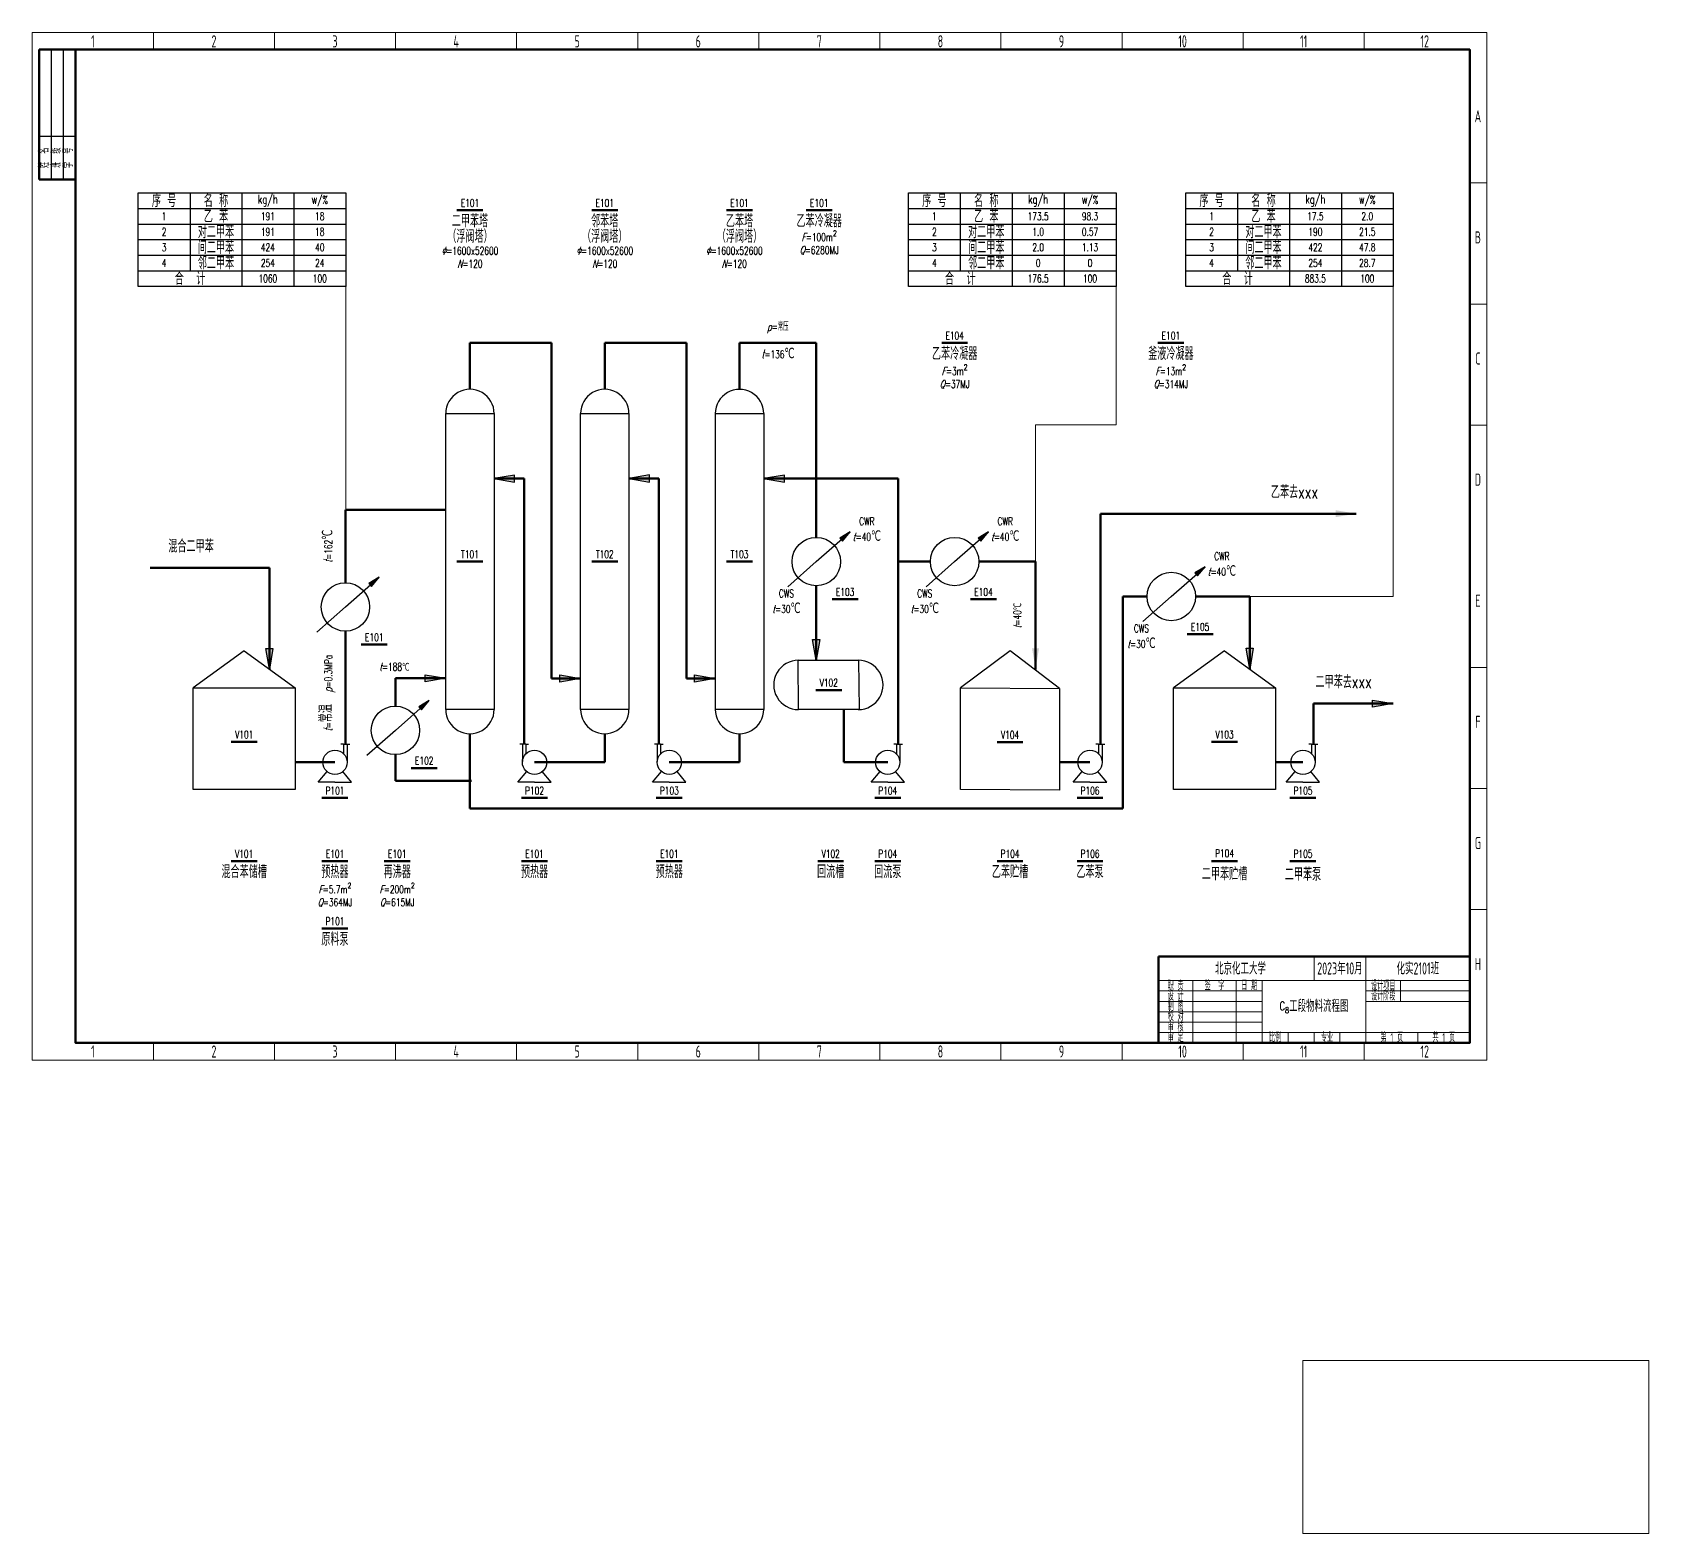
# Model space of a CAD drawing. Header units: millimetres. Extents: x 188 to 4449, y -134 to 1415.
# Drawn here: x 2659 to 3593, y -134 to 734 of the extents above; entities that cross this region are included whole.
import ezdxf

# ---------------------------------------------------------------- set-up
doc = ezdxf.new("R2010")
doc.units = ezdxf.units.MM
for name, color, linetype, lineweight in [('1-图框', 7, 'Continuous', 15), ('2-设备', 5, 'Continuous', 25), ('3-主物料线-粗实线', 3, 'Continuous', 60), ('4-位号线-粗实线', 7, 'Continuous', 60), ('5-文本', 7, 'Continuous', 15), ('细实线', 7, 'Continuous', 18)]:
    doc.layers.add(name, color=color, linetype=linetype, lineweight=lineweight)
doc.styles.add('国标汉字', font='gbenor.shx', dxfattribs={"width": 0.7, "height": 5, "bigfont": 'gbcbig.shx'})
doc.styles.add('腈打烯算3号字', font='romans.shx', dxfattribs={"width": 0.7, "height": 3, "bigfont": 'gbcbig.shx'})
doc.styles.add('腈打烯算5号字', font='romans.shx', dxfattribs={"width": 0.7, "height": 5, "bigfont": 'gbcbig.shx'})
doc.styles.add('腈打烯算7号字', font='romans.shx', dxfattribs={"width": 0.7, "height": 7, "bigfont": 'gbcbig.shx'})

msp = doc.modelspace()

# ---------------------------------------------------------------- hatches: boundary and pattern name
h = msp.add_hatch(color=7)
h.dxf.hatch_style = 1
h.paths.add_polyline_path([(2925.41, 476.07), (2937.4, 473.96), (2937.4, 478.02)])
h = msp.add_hatch(color=7)
h.dxf.hatch_style = 1
h.paths.add_polyline_path([(3003.43, 476.1), (3015.42, 473.98), (3015.42, 478.05)])
h = msp.add_hatch(color=7)
h.dxf.hatch_style = 1
h.paths.add_polyline_path([(3081.35, 476.07), (3093.34, 473.96), (3093.34, 478.02)])
h = msp.add_hatch(color=7)
h.dxf.hatch_style = 1
h.paths.add_polyline_path([(3131.3, 445.2), (3125.42, 441.61), (3126.94, 439.89)])
h = msp.add_hatch(color=7)
h.dxf.hatch_style = 1
h.paths.add_polyline_path([(3211.27, 445.2), (3205.4, 441.61), (3206.91, 439.89)])
h = msp.add_hatch(color=7)
h.dxf.hatch_style = 1
h.paths.add_polyline_path([(3336.53, 425.01), (3330.66, 421.42), (3332.18, 419.7)])
h = msp.add_hatch(color=7)
h.dxf.hatch_style = 1
h.paths.add_polyline_path([(2859.06, 418.98), (2853.18, 415.39), (2854.7, 413.67)])
h = msp.add_hatch(color=7)
h.dxf.hatch_style = 1
h.paths.add_polyline_path([(2797.58, 377.86), (2793.52, 377.86), (2795.64, 365.87)])
h = msp.add_hatch(color=7)
h.dxf.hatch_style = 1
h.paths.add_polyline_path([(3113.74, 382.95), (3109.68, 382.95), (3111.79, 370.96)])
h = msp.add_hatch(color=7)
h.dxf.hatch_style = 1
h.paths.add_polyline_path([(3364.32, 377.88), (3360.26, 377.88), (3362.37, 365.89)])
h = msp.add_hatch(color=7)
h.dxf.hatch_style = 1
h.paths.add_polyline_path([(2885.57, 362.59), (2885.57, 358.53), (2897.57, 360.65)])
h = msp.add_hatch(color=7)
h.dxf.hatch_style = 1
h.paths.add_polyline_path([(2963.49, 362.46), (2963.49, 358.39), (2975.49, 360.51)])
h = msp.add_hatch(color=7)
h.dxf.hatch_style = 1
h.paths.add_polyline_path([(3041.42, 362.46), (3041.42, 358.39), (3053.41, 360.51)])
h = msp.add_hatch(color=7)
h.dxf.hatch_style = 1
h.paths.add_polyline_path([(2887.96, 347.65), (2882.09, 344.06), (2883.61, 342.34)])
h = msp.add_hatch(color=7)
h.dxf.hatch_style = 1
h.paths.add_polyline_path([(3433.37, 347.97), (3433.37, 343.91), (3445.37, 346.02)])

# ---------------------------------------------------------------- linework, layer by layer
at = {"lineweight": 60}
for p, q in [((2683.54, 723.86), (2662.54, 723.86)), ((2662.54, 723.86), (2662.54, 648.86)), ((2662.54, 648.86), (2683.54, 648.86))]:
    msp.add_line(p, q, dxfattribs=at)
at = {"lineweight": -3}
for p, q in [((2669.54, 648.86), (2669.54, 723.86)), ((2676.54, 648.86), (2676.54, 723.86)), ((2662.54, 673.86), (2683.54, 673.86))]:
    msp.add_line(p, q, dxfattribs=at)
for p, q in [((2719.72, 641.07), (2839.72, 641.07)), ((2719.72, 587.07), (2719.72, 641.07)), ((2749.72, 641.07), (2749.72, 596.07)), ((2779.72, 641.07), (2779.72, 587.07)), ((2809.72, 641.07), (2809.72, 587.07)), ((2839.72, 641.07), (2839.72, 587.07)), ((3165.06, 641.07), (3285.06, 641.07)), ((3165.06, 587.07), (3165.06, 641.07)), ((3195.06, 641.07), (3195.06, 596.07)), ((3225.06, 641.07), (3225.06, 587.07)), ((3255.06, 641.07), (3255.06, 587.07)), ((3285.06, 641.07), (3285.06, 587.07)), ((3325.34, 641.07), (3445.34, 641.07)), ((3325.34, 587.07), (3325.34, 641.07)), ((3355.34, 641.07), (3355.34, 596.07)), ((3385.34, 641.07), (3385.34, 587.07)), ((3415.34, 641.07), (3415.34, 587.07)), ((3445.34, 641.07), (3445.34, 587.07)), ((2719.72, 632.07), (2839.72, 632.07)), ((3165.06, 632.07), (3285.06, 632.07)), ((3325.34, 632.07), (3445.34, 632.07)), ((2719.72, 623.07), (2839.72, 623.07)), ((3165.06, 623.07), (3285.06, 623.07)), ((3325.34, 623.07), (3445.34, 623.07)), ((2719.72, 614.07), (2839.72, 614.07)), ((3165.06, 614.07), (3285.06, 614.07)), ((3325.34, 614.07), (3445.34, 614.07)), ((2719.72, 605.07), (2839.72, 605.07)), ((3165.06, 605.07), (3285.06, 605.07)), ((3325.34, 605.07), (3445.34, 605.07)), ((2719.72, 596.07), (2839.72, 596.07)), ((3165.06, 596.07), (3285.06, 596.07)), ((3325.34, 596.07), (3445.34, 596.07)), ((2839.72, 587.07), (2719.72, 587.07)), ((3285.06, 587.07), (3165.06, 587.07)), ((3445.34, 587.07), (3325.34, 587.07)), ((2937.4, 478.02), (2925.41, 476.07)), ((2937.4, 473.96), (2937.4, 478.02)), ((3015.42, 478.05), (3003.43, 476.1)), ((3015.42, 473.98), (3015.42, 478.05)), ((3093.34, 478.02), (3081.35, 476.07)), ((3093.34, 473.96), (3093.34, 478.02)), ((2925.41, 476.07), (2937.4, 473.96)), ((3003.43, 476.1), (3015.42, 473.98)), ((3081.35, 476.07), (3093.34, 473.96)), ((3131.3, 445.2), (3125.42, 441.61)), ((3125.42, 441.61), (3126.94, 439.89)), ((3126.94, 439.89), (3131.3, 445.2)), ((3211.27, 445.2), (3205.4, 441.61)), ((3205.4, 441.61), (3206.91, 439.89)), ((3206.91, 439.89), (3211.27, 445.2)), ((3336.53, 425.01), (3330.66, 421.42)), ((3330.66, 421.42), (3332.18, 419.7)), ((3332.18, 419.7), (3336.53, 425.01)), ((2859.06, 418.98), (2853.18, 415.39)), ((2853.18, 415.39), (2854.7, 413.67)), ((2854.7, 413.67), (2859.06, 418.98)), ((2793.52, 377.86), (2797.58, 377.86)), ((2795.64, 365.87), (2793.52, 377.86)), ((2797.58, 377.86), (2795.64, 365.87)), ((3109.68, 382.95), (3113.74, 382.95)), ((3111.79, 370.96), (3109.68, 382.95)), ((3113.74, 382.95), (3111.79, 370.96)), ((3360.26, 377.88), (3364.32, 377.88)), ((3362.37, 365.89), (3360.26, 377.88)), ((3364.32, 377.88), (3362.37, 365.89)), ((2885.57, 358.53), (2885.57, 362.59)), ((2885.57, 362.59), (2897.57, 360.65)), ((2897.57, 360.65), (2885.57, 358.53)), ((2963.49, 358.39), (2963.49, 362.46)), ((2963.49, 362.46), (2975.49, 360.51)), ((2975.49, 360.51), (2963.49, 358.39)), ((3041.42, 358.39), (3041.42, 362.46)), ((3041.42, 362.46), (3053.41, 360.51)), ((3053.41, 360.51), (3041.42, 358.39)), ((2887.96, 347.65), (2882.09, 344.06)), ((2883.61, 342.34), (2887.96, 347.65)), ((3433.37, 343.91), (3433.37, 347.97)), ((3433.37, 347.97), (3445.37, 346.02)), ((3445.37, 346.02), (3433.37, 343.91)), ((2882.09, 344.06), (2883.61, 342.34))]:
    msp.add_line(p, q)
at = {"color": 7, "lineweight": 18}
msp.add_lwpolyline([(2658.54, 733.86), (3499.54, 733.86), (3499.54, 139.86), (2658.54, 139.86)], close=True, dxfattribs=at)
at = {"color": 7, "lineweight": 60}
msp.add_lwpolyline([(2683.54, 723.86), (3489.54, 723.86), (3489.54, 149.86), (2683.54, 149.86)], close=True, dxfattribs=at)
at = {"layer": '1-图框', "color": 7, "lineweight": 18}
for p, q in [((2658.54, 733.86), (3499.54, 733.86)), ((2658.54, 733.86), (2658.54, 139.86)), ((2728.54, 733.86), (2728.54, 723.86)), ((2798.54, 733.86), (2798.54, 723.86)), ((2868.54, 733.86), (2868.54, 723.86)), ((2938.54, 733.86), (2938.54, 723.86)), ((3008.54, 733.86), (3008.54, 723.86)), ((3078.54, 723.86), (3078.54, 733.86)), ((3148.54, 733.86), (3148.54, 723.86)), ((3218.54, 733.86), (3218.54, 723.86)), ((3288.54, 733.86), (3288.54, 723.86)), ((3358.54, 733.86), (3358.54, 723.86)), ((3428.54, 733.86), (3428.54, 723.86)), ((3499.54, 733.86), (3499.54, 139.86)), ((3489.53, 646.86), (3499.04, 646.86)), ((3489.53, 576.86), (3499.04, 576.86)), ((3489.53, 506.86), (3499.04, 506.86)), ((3489.53, 366.86), (3499.04, 366.86)), ((3489.53, 296.86), (3499.04, 296.86)), ((3489.53, 226.86), (3499.04, 226.86)), ((3399.54, 185.86), (3399.54, 199.86)), ((3429.54, 185.86), (3429.54, 199.86)), ((3429.54, 185.86), (3429.54, 199.86)), ((3309.54, 185.86), (3489.54, 185.86)), ((3309.54, 179.86), (3369.54, 179.86)), ((3329.54, 185.86), (3329.54, 149.86)), ((3354.54, 185.86), (3354.54, 149.86)), ((3369.54, 149.86), (3369.54, 185.86)), ((3369.54, 149.86), (3369.54, 185.86)), ((3429.54, 185.86), (3429.54, 149.86)), ((3429.54, 179.86), (3489.54, 179.86)), ((3449.54, 185.86), (3449.54, 173.86)), ((3449.54, 185.86), (3449.54, 173.86)), ((3309.54, 173.86), (3369.54, 173.86)), ((3429.54, 173.86), (3489.54, 173.86)), ((3309.54, 167.86), (3369.54, 167.86)), ((3309.54, 161.86), (3369.54, 161.86)), ((2728.54, 149.86), (2728.54, 139.86)), ((2798.54, 149.86), (2798.54, 139.86)), ((2868.54, 149.86), (2868.54, 139.86)), ((2938.54, 149.86), (2938.54, 139.86)), ((3008.54, 149.86), (3008.54, 139.86)), ((3078.54, 149.86), (3078.54, 139.86)), ((3078.54, 149.86), (3078.54, 139.86)), ((3148.54, 149.86), (3148.54, 139.86)), ((3218.54, 149.86), (3218.54, 139.86)), ((3288.54, 149.86), (3288.54, 139.86)), ((3309.54, 155.86), (3489.54, 155.86)), ((3358.54, 149.86), (3358.54, 139.86)), ((3384.54, 149.86), (3384.54, 155.86)), ((3384.54, 149.86), (3384.54, 155.86)), ((3399.54, 149.86), (3399.54, 155.86)), ((3399.54, 149.86), (3399.54, 155.86)), ((3414.54, 149.86), (3414.54, 155.86)), ((3414.54, 149.86), (3414.54, 155.86)), ((3428.54, 149.86), (3428.54, 139.86)), ((3459.54, 149.86), (3459.54, 155.86)), ((3459.54, 149.86), (3459.54, 155.86)), ((2728.54, 139.86), (2658.54, 139.86)), ((2798.54, 139.86), (2728.54, 139.86)), ((2868.54, 139.86), (2798.54, 139.86)), ((2938.54, 139.86), (2868.54, 139.86)), ((3008.54, 139.86), (2938.54, 139.86)), ((3078.54, 139.86), (3008.54, 139.86)), ((3148.54, 139.86), (3078.54, 139.86)), ((3499.54, 139.86), (3148.54, 139.86))]:
    msp.add_line(p, q, dxfattribs=at)
at = {"layer": '1-图框', "color": 7}
for p, q in [((2839.72, 587.07), (2839.72, 457.88)), ((3285.06, 587.07), (3285.06, 507.07)), ((3445.34, 407.81), (3445.34, 587.07)), ((3285.06, 507.07), (3238.58, 507.07)), ((3238.58, 507.07), (3238.58, 428)), ((3362.37, 407.81), (3445.34, 407.81))]:
    msp.add_line(p, q, dxfattribs=at)
at = {"layer": '1-图框', "color": 7, "lineweight": 70}
for p, q in [((3489.54, 199.86), (3309.54, 199.86)), ((3309.54, 199.86), (3309.54, 149.86)), ((3489.54, 199.86), (3489.54, 149.86)), ((3309.54, 149.86), (3489.54, 149.86))]:
    msp.add_line(p, q, dxfattribs=at)
at = {"layer": '2-设备', "color": 7, "lineweight": 25}
for p, q in [((3111.79, 428), (3131.3, 445.2)), ((3191.77, 428), (3211.27, 445.2)), ((3111.79, 428), (3095.32, 413.48)), ((3191.77, 428), (3175.29, 413.48)), ((3317.03, 407.81), (3336.53, 425.01)), ((2839.56, 401.78), (2859.06, 418.98)), ((3317.03, 407.81), (3300.56, 393.29)), ((2839.56, 401.78), (2823.08, 387.26)), ((2781.06, 376.41), (2751.62, 355.12)), ((2781.06, 376.41), (2810.51, 355.12)), ((3223.79, 376.41), (3195.25, 355.12)), ((3252.33, 354.75), (3223.79, 376.41)), ((3347.82, 376.41), (3318.38, 355.12)), ((3347.82, 376.41), (3377.26, 355.12)), ((2868.46, 330.45), (2887.96, 347.65)), ((2868.46, 330.45), (2851.99, 315.93)), ((2838.52, 322.4), (2836.96, 322.4)), ((2838.52, 322.4), (2838.5, 316.92)), ((2838.52, 322.4), (2840.52, 322.4)), ((2840.52, 322.4), (2840.5, 312.4)), ((2840.52, 322.4), (2842.08, 322.4)), ((2941.87, 322.4), (2940.31, 322.4)), ((2943.87, 322.4), (2941.87, 322.4)), ((2941.87, 322.4), (2941.89, 312.4)), ((2943.87, 322.4), (2943.88, 316.92)), ((2943.87, 322.4), (2945.42, 322.4)), ((3019.79, 322.43), (3018.23, 322.43)), ((3021.79, 322.43), (3019.79, 322.43)), ((3019.79, 322.43), (3019.81, 312.42)), ((3021.79, 322.43), (3021.8, 316.95)), ((3021.79, 322.43), (3023.34, 322.43)), ((3158.12, 322.4), (3156.57, 322.4)), ((3158.12, 322.4), (3158.1, 316.92)), ((3158.12, 322.4), (3160.12, 322.4)), ((3160.12, 322.4), (3160.1, 312.4)), ((3160.12, 322.4), (3161.68, 322.4)), ((3275.03, 322.4), (3273.48, 322.4)), ((3275.03, 322.4), (3275.02, 316.92)), ((3275.03, 322.4), (3277.03, 322.4)), ((3277.03, 322.4), (3277.01, 312.4)), ((3277.03, 322.4), (3278.59, 322.4)), ((3398.16, 322.4), (3396.6, 322.4)), ((3398.16, 322.4), (3398.14, 316.92)), ((3398.16, 322.4), (3400.16, 322.4)), ((3400.16, 322.4), (3400.14, 312.4)), ((3400.16, 322.4), (3401.71, 322.4)), ((2823.87, 300.45), (2829.03, 306.64)), ((2833.51, 300.45), (2823.87, 300.45)), ((2833.51, 300.45), (2843.15, 300.45)), ((2843.15, 300.45), (2837.99, 306.64)), ((2939.23, 300.45), (2944.39, 306.64)), ((2948.88, 300.45), (2939.23, 300.45)), ((2948.88, 300.45), (2958.52, 300.45)), ((2958.52, 300.45), (2953.36, 306.64)), ((3017.15, 300.47), (3022.31, 306.66)), ((3026.8, 300.47), (3017.15, 300.47)), ((3026.8, 300.47), (3036.44, 300.47)), ((3036.44, 300.47), (3031.28, 306.66)), ((3143.47, 300.45), (3148.63, 306.64)), ((3153.11, 300.45), (3143.47, 300.45)), ((3153.11, 300.45), (3162.75, 300.45)), ((3162.75, 300.45), (3157.59, 306.64)), ((3260.38, 300.45), (3265.54, 306.64)), ((3270.02, 300.45), (3260.38, 300.45)), ((3270.02, 300.45), (3279.67, 300.45)), ((3279.67, 300.45), (3274.51, 306.64)), ((3383.51, 300.45), (3388.67, 306.64)), ((3393.15, 300.45), (3383.51, 300.45)), ((3393.15, 300.45), (3402.79, 300.45)), ((3402.79, 300.45), (3397.63, 306.64))]:
    msp.add_line(p, q, dxfattribs=at)
for points in [[(2897.57, 513.58), (2925.55, 513.53), (2925.55, 342.52), (2897.57, 342.57)], [(2975.49, 513.58), (3003.47, 513.53), (3003.47, 342.52), (2975.49, 342.57)], [(3053.42, 513.56), (3081.39, 513.51), (3081.39, 342.49), (3053.42, 342.54)], [(3101.31, 370.96), (3136.27, 370.96), (3136.5, 342.49), (3101.54, 342.49)], [(2751.62, 355.12), (2810.51, 355.12), (2810.51, 296.24), (2751.62, 296.24)], [(3195.25, 355.12), (3252.33, 354.75), (3252.33, 295.87), (3195.25, 296.24)], [(3318.38, 355.12), (3377.26, 355.12), (3377.26, 296.24), (3318.38, 296.24)]]:
    msp.add_lwpolyline(points, close=True, dxfattribs=at)
for centre, radius in [((3111.79, 428), 14), ((3191.77, 428), 14), ((3317.03, 407.81), 14), ((2839.56, 401.78), 14), ((2868.46, 330.45), 14), ((2833.51, 312.01), 7), ((2948.88, 312.01), 7), ((3026.8, 312.04), 7), ((3153.11, 312.01), 7), ((3270.02, 312.01), 7), ((3393.15, 312.01), 7)]:
    msp.add_circle(centre, radius, dxfattribs=at)
for centre, radius, start, end in [((2911.56, 513.56), 13.99, 359.89759, 180.10241), ((2989.48, 513.56), 13.99, 359.89759, 180.10241), ((3067.4, 513.53), 13.99, 359.89759, 180.10241), ((3101.42, 356.73), 14.24, 89.53171, 270.46829), ((3136.15, 356.73), 14.24, 269.53171, 90.46829), ((2911.56, 342.54), 13.99, 179.89759, 0.10241), ((2989.48, 342.54), 13.99, 179.89759, 0.10241), ((3067.4, 342.52), 13.99, 179.89759, 0.10241)]:
    msp.add_arc(centre, radius, start, end, dxfattribs=at)
for points in [[(3125.47, 441.56), (3131.3, 445.2), (3126.96, 439.87)], [(3205.44, 441.56), (3211.27, 445.2), (3206.93, 439.87)], [(3330.7, 421.37), (3336.53, 425.01), (3332.2, 419.68)], [(2853.23, 415.34), (2859.06, 418.98), (2854.72, 413.65)]]:
    msp.add_solid(points, dxfattribs=at)
at = {"layer": '3-主物料线-粗实线', "color": 7, "lineweight": 70}
for p, q in [((2911.56, 527.55), (2911.56, 554.37)), ((2911.56, 554.37), (2958.78, 554.37)), ((2958.78, 554.37), (2958.78, 360.46)), ((2989.48, 527.55), (2989.48, 554.37)), ((2989.48, 554.37), (3036.71, 554.37)), ((3036.71, 554.37), (3036.71, 360.46)), ((3067.4, 527.52), (3067.4, 554.37)), ((3067.4, 554.37), (3111.79, 554.37)), ((3111.79, 554.37), (3111.79, 442)), ((2925.55, 476.05), (2942.87, 476.05)), ((2942.87, 476.05), (2942.87, 322.4)), ((3003.47, 476.05), (3020.79, 476.05)), ((3020.79, 476.05), (3020.79, 322.4)), ((3159.12, 476.05), (3081.39, 476.05)), ((3159.12, 322.4), (3159.12, 476.05)), ((2839.56, 415.78), (2839.56, 457.88)), ((2839.56, 457.88), (2897.57, 457.88)), ((3276.03, 322.4), (3276.03, 455.69)), ((3276.03, 455.69), (3424, 455.69)), ((2726.64, 424.42), (2795.64, 424.42)), ((2795.64, 424.42), (2795.64, 365.87)), ((3177.77, 428), (3159.12, 428)), ((3205.77, 428), (3238.58, 428)), ((3238.58, 428), (3238.58, 365.58)), ((3111.79, 414), (3111.79, 370.96)), ((3288.97, 285.29), (3288.97, 407.81)), ((3288.97, 407.81), (3303.03, 407.81)), ((3331.03, 407.81), (3362.37, 407.81)), ((3362.37, 407.81), (3362.37, 365.89)), ((2839.52, 322.4), (2839.52, 387.78)), ((2897.57, 360.59), (2868.46, 360.59)), ((2868.46, 360.59), (2868.46, 344.45)), ((2958.78, 360.46), (2975.49, 360.46)), ((3036.71, 360.46), (3053.42, 360.46)), ((3399.16, 322.4), (3399.16, 345.97)), ((3399.16, 345.97), (3445.37, 345.97)), ((3127.8, 342.49), (3127.8, 312.01)), ((2911.56, 328.56), (2911.56, 285.29)), ((2989.48, 328.56), (2989.48, 312.01)), ((3067.4, 328.56), (3067.4, 312.01)), ((2833.51, 312.01), (2810.51, 312.01)), ((2868.46, 316.45), (2868.46, 301.28)), ((2989.48, 312.01), (2948.88, 312.01)), ((3067.4, 312.01), (3026.8, 312.01)), ((3127.8, 312.01), (3153.11, 312.01)), ((3270.02, 312.01), (3252.33, 312.01)), ((3393.15, 312.01), (3377.26, 312.01)), ((2868.46, 301.28), (2912.37, 301.28)), ((2911.56, 285.29), (3288.97, 285.29))]:
    msp.add_line(p, q, dxfattribs=at)
for points in [[(2937.55, 478.05), (2925.55, 476.05), (2937.55, 474.05)], [(3015.42, 478.05), (3003.42, 476.05), (3015.42, 474.05)], [(3093.34, 478.02), (3081.34, 476.02), (3093.34, 474.02)], [(3412, 457.69), (3424, 455.69), (3412, 453.69)], [(2793.59, 377.86), (2795.64, 365.87), (2797.59, 377.88)], [(3109.74, 382.95), (3111.79, 370.96), (3113.74, 382.97)], [(3236.53, 377.86), (3238.58, 365.87), (3240.53, 377.88)], [(2885.57, 362.59), (2897.57, 360.59), (2885.57, 358.59)], [(2963.49, 362.46), (2975.49, 360.46), (2963.49, 358.46)], [(3041.42, 362.46), (3053.42, 360.46), (3041.42, 358.46)], [(3433.37, 347.97), (3445.37, 345.97), (3433.37, 343.97)]]:
    msp.add_solid(points, dxfattribs=at)
at = {"layer": '4-位号线-粗实线', "color": 7}
for p, q in [((2904.06, 631.06), (2919.06, 631.06)), ((2981.98, 631.06), (2996.98, 631.06)), ((3059.9, 631.06), (3074.9, 631.06)), ((3105.98, 631.06), (3120.98, 631.06)), ((3184.29, 554.37), (3199.29, 554.37)), ((3309.29, 554.37), (3324.29, 554.37)), ((2904.06, 428.05), (2919.06, 428.05)), ((2981.98, 428.05), (2996.98, 428.05)), ((3059.9, 428.05), (3074.9, 428.05)), ((3120.96, 406.24), (3135.96, 406.24)), ((3200.93, 406.24), (3215.93, 406.24)), ((3326.19, 386.05), (3341.19, 386.05)), ((2848.72, 380.02), (2863.72, 380.02)), ((3111.52, 353.78), (3126.52, 353.78)), ((2773.56, 323.83), (2788.56, 323.83)), ((3216.29, 323.65), (3231.29, 323.65)), ((3340.32, 323.83), (3355.32, 323.83)), ((2877.62, 308.69), (2892.62, 308.69)), ((2826.01, 291.44), (2841.01, 291.44)), ((2941.38, 291.44), (2956.38, 291.44)), ((3019.3, 291.47), (3034.3, 291.47)), ((3145.61, 291.44), (3160.61, 291.44)), ((3262.52, 291.44), (3277.52, 291.44)), ((3385.65, 291.44), (3400.65, 291.44)), ((2773.51, 254.92), (2788.51, 254.92)), ((2826.01, 254.92), (2841.01, 254.92)), ((2862.01, 254.92), (2877.01, 254.92)), ((2941.38, 254.92), (2956.38, 254.92)), ((3019.3, 254.95), (3034.3, 254.95)), ((3112.61, 254.92), (3127.61, 254.92)), ((3145.61, 254.92), (3160.61, 254.92)), ((3216.29, 254.92), (3231.29, 254.92)), ((3262.52, 254.92), (3277.52, 254.92)), ((3340.32, 254.92), (3355.32, 254.92)), ((3385.65, 254.92), (3400.65, 254.92)), ((2826.01, 215.96), (2841.01, 215.96))]:
    msp.add_line(p, q, dxfattribs=at)
at = {"layer": '细实线'}
msp.add_line((3393.02, -133.78), (3593.02, -133.78), dxfattribs=at)
msp.add_lwpolyline([(2658.54, 733.86), (3499.54, 733.86), (3499.54, 139.86), (2658.54, 139.86)], close=True, dxfattribs=at)
msp.add_lwpolyline([(3393.02, -133.78), (3393.02, -33.78), (3593.02, -33.78), (3593.02, -133.78)], dxfattribs=at)

# ---------------------------------------------------------------- texts
at = {"attachment_point": 5}
for s, insert, char_height, width, style in [('序 号', (2734.72, 636.57), 7.5, 30, '腈打烯算5号字'), ('名 称', (2764.72, 636.57), 7.5, 30, '腈打烯算5号字'), ('kg/h', (2794.72, 636.57), 5, 30, '腈打烯算3号字'), ('{\\H1.11111x;w}/%', (2824.72, 636.57), 4.5, 30, '腈打烯算3号字'), ('序 号', (3180.06, 636.57), 7.5, 30, '腈打烯算5号字'), ('名 称', (3210.06, 636.57), 7.5, 30, '腈打烯算5号字'), ('kg/h', (3240.06, 636.57), 5, 30, '腈打烯算3号字'), ('{\\H1.11111x;w}/%', (3270.06, 636.57), 4.5, 30, '腈打烯算3号字'), ('序 号', (3340.34, 636.57), 7.5, 30, '腈打烯算5号字'), ('名 称', (3370.34, 636.57), 7.5, 30, '腈打烯算5号字'), ('kg/h', (3400.34, 636.57), 5, 30, '腈打烯算3号字'), ('{\\H1.11111x;w}/%', (3430.34, 636.57), 4.5, 30, '腈打烯算3号字'), ('1', (2734.72, 627.57), 4.5, 30, '腈打烯算3号字'), ('乙 苯', (2764.72, 627.57), 7.5, 30, '腈打烯算5号字'), ('191', (2794.72, 627.57), 4.5, 30, '腈打烯算3号字'), ('18', (2824.72, 627.57), 4.5, 30, '腈打烯算3号字'), ('1', (3180.06, 627.57), 4.5, 30, '腈打烯算3号字'), ('乙 苯', (3210.06, 627.57), 7.5, 30, '腈打烯算5号字'), ('173.5', (3240.06, 627.57), 4.5, 30, '腈打烯算3号字'), ('98.3', (3270.06, 627.57), 4.5, 30, '腈打烯算3号字'), ('1', (3340.34, 627.57), 4.5, 30, '腈打烯算3号字'), ('乙 苯', (3370.34, 627.57), 7.5, 30, '腈打烯算5号字'), ('17.5', (3400.34, 627.57), 4.5, 30, '腈打烯算3号字'), ('2.0', (3430.34, 627.57), 4.5, 30, '腈打烯算3号字'), ('2', (2734.72, 618.57), 4.5, 30, '腈打烯算3号字'), ('对二甲苯', (2764.72, 618.57), 7.5, 30, '腈打烯算5号字'), ('191', (2794.72, 618.57), 4.5, 30, '腈打烯算3号字'), ('18', (2824.72, 618.57), 4.5, 30, '腈打烯算3号字'), ('2', (3180.06, 618.57), 4.5, 30, '腈打烯算3号字'), ('对二甲苯', (3210.06, 618.57), 7.5, 30, '腈打烯算5号字'), ('1.0', (3240.06, 618.57), 4.5, 30, '腈打烯算3号字'), ('0.57', (3270.06, 618.57), 4.5, 30, '腈打烯算3号字'), ('2', (3340.34, 618.57), 4.5, 30, '腈打烯算3号字'), ('对二甲苯', (3370.34, 618.57), 7.5, 30, '腈打烯算5号字'), ('190', (3400.34, 618.57), 4.5, 30, '腈打烯算3号字'), ('21.5', (3430.34, 618.57), 4.5, 30, '腈打烯算3号字'), ('3', (2734.72, 609.57), 4.5, 30, '腈打烯算3号字'), ('间二甲苯', (2764.72, 609.57), 7.5, 30, '腈打烯算5号字'), ('424', (2794.72, 609.57), 4.5, 30, '腈打烯算3号字'), ('40', (2824.72, 609.57), 4.5, 30, '腈打烯算3号字'), ('3', (3180.06, 609.57), 4.5, 30, '腈打烯算3号字'), ('间二甲苯', (3210.06, 609.57), 7.5, 30, '腈打烯算5号字'), ('2.0', (3240.06, 609.57), 4.5, 30, '腈打烯算3号字'), ('1.13', (3270.06, 609.57), 4.5, 30, '腈打烯算3号字'), ('3', (3340.34, 609.57), 4.5, 30, '腈打烯算3号字'), ('间二甲苯', (3370.34, 609.57), 7.5, 30, '腈打烯算5号字'), ('422', (3400.34, 609.57), 4.5, 30, '腈打烯算3号字'), ('47.8', (3430.34, 609.57), 4.5, 30, '腈打烯算3号字'), ('4', (2734.72, 600.57), 4.5, 30, '腈打烯算3号字'), ('邻二甲苯', (2764.72, 600.57), 7.5, 30, '腈打烯算5号字'), ('254', (2794.72, 600.57), 4.5, 30, '腈打烯算3号字'), ('24', (2824.72, 600.57), 4.5, 30, '腈打烯算3号字'), ('4', (3180.06, 600.57), 4.5, 30, '腈打烯算3号字'), ('邻二甲苯', (3210.06, 600.57), 7.5, 30, '腈打烯算5号字'), ('0', (3240.06, 600.57), 4.5, 30, '腈打烯算3号字'), ('0', (3270.06, 600.57), 4.5, 30, '腈打烯算3号字'), ('4', (3340.34, 600.57), 4.5, 30, '腈打烯算3号字'), ('邻二甲苯', (3370.34, 600.57), 7.5, 30, '腈打烯算5号字'), ('254', (3400.34, 600.57), 4.5, 30, '腈打烯算3号字'), ('28.7', (3430.34, 600.57), 4.5, 30, '腈打烯算3号字'), ('合  计', (2749.72, 591.57), 7.5, 60, '腈打烯算5号字'), ('1060', (2794.72, 591.57), 4.5, 30, '腈打烯算3号字'), ('100', (2824.72, 591.57), 4.5, 30, '腈打烯算3号字'), ('合  计', (3195.06, 591.57), 7.5, 60, '腈打烯算5号字'), ('176.5', (3240.06, 591.57), 4.5, 30, '腈打烯算3号字'), ('100', (3270.06, 591.57), 4.5, 30, '腈打烯算3号字'), ('合  计', (3355.34, 591.57), 7.5, 60, '腈打烯算5号字'), ('883.5', (3400.34, 591.57), 4.5, 30, '腈打烯算3号字'), ('100', (3430.34, 591.57), 4.5, 30, '腈打烯算3号字')]:
    msp.add_mtext(s, dxfattribs=dict(at, insert=insert, char_height=char_height, width=width, style=style))
at = {"color": 7, "char_height": 4.5, "attachment_point": 5, "style": '腈打烯算7号字'}
for s, insert in [('\\pxqc;{\\Q15;p}=常压', (3089.6, 562.92)), ('\\pxqc;{\\H1.11111x;\\Q15;t}=136{\\H1.33333x;℃}', (3089.6, 548.5))]:
    msp.add_mtext_dynamic_manual_height_columns(s, width=66.5872, gutter_width=37.5, heights=[0], dxfattribs=dict(at, insert=insert))
at = {"color": 7, "insert": (2829.01, 436.83), "char_height": 4.5, "width": 66.6468, "attachment_point": 5, "rotation": 90, "style": '腈打烯算3号字'}
msp.add_mtext('\\pxqc;{\\H1.11111x;\\Q15;t}=162{\\H1.33333x;℃}', dxfattribs=at)
at = {"color": 7, "char_height": 4.5, "style": '腈打烯算3号字'}
for s, insert, width, attachment_point in [('E103', (3128.46, 408.19), 23.2021, 8), ('E104', (3208.43, 408.19), 23.2021, 8), ('E105', (3333.69, 388), 23.2021, 8), ('E101', (2856.22, 381.97), 23.2021, 8), ('\\pxqc;{\\Q15;t}=188℃', (2867.87, 367.15), 66.5872, 5), ('E102', (2885.12, 310.64), 23.2021, 8)]:
    msp.add_mtext(s, dxfattribs=dict(at, insert=insert, width=width, attachment_point=attachment_point))
at = {"color": 7, "lineweight": 15, "insert": (3399.54, 170.86), "char_height": 7, "attachment_point": 5, "style": '腈打烯算7号字'}
msp.add_mtext_dynamic_manual_height_columns('\\A1;{\\H0.71429x;C\\H0.7x;\\S^ 8;}工段物料流程图', width=60, gutter_width=25, heights=[0], dxfattribs=at)
at = {"layer": '1-图框', "color": 7, "lineweight": 18, "attachment_point": 5, "style": '国标汉字'}
for s, width, heights, insert, char_height in [('1', 70, [0], (2693.54, 728.67), 7), ('2', 70, [0], (2763.54, 728.67), 7), ('3', 70, [0], (2833.54, 728.67), 7), ('4', 70, [0], (2903.54, 728.67), 7), ('5', 70, [0], (2973.54, 728.67), 7), ('6', 70, [0], (3043.54, 728.67), 7), ('7', 70, [0], (3113.54, 728.67), 7), ('8', 70, [0], (3183.54, 728.67), 7), ('9', 70, [0], (3253.54, 728.67), 7), ('10', 70, [0], (3323.54, 728.67), 7), ('11', 70, [0], (3393.54, 728.67), 7), ('12', 70, [0], (3463.54, 728.67), 7), ('A', 25, [3.5], (3494.28, 685.36), 7), ('B', 25, [3.5], (3494.28, 615.36), 7), ('C', 25, [3.5], (3494.28, 545.36), 7), ('D', 25, [3.5], (3494.28, 475.37), 7), ('E', 25, [3.5], (3494.28, 405.36), 7), ('F', 25, [3.5], (3494.28, 335.36), 7), ('G', 25, [3.5], (3494.28, 265.36), 7), ('H', 25, [3.5], (3494.28, 195.36), 7), ('职 责', 20, [0], (3319.54, 182.86), 5), ('设 计', 20, [0], (3319.54, 176.86), 5), ('设计项目', 20, [0], (3439.54, 182.86), 5), ('设计阶段', 20, [0], (3439.54, 176.86), 5), ('制 图', 20, [0], (3319.54, 170.86), 5), ('校 对', 20, [0], (3319.54, 164.86), 5), ('审 核', 20, [0], (3319.54, 158.86), 5), ('审 定', 20, [0], (3319.54, 152.86), 5), ('比例', 15, [0], (3377.04, 152.86), 5), ('专业', 15, [0], (3407.04, 152.86), 5), ('1', 70, [0], (2693.54, 144.86), 7), ('2', 70, [0], (2763.54, 144.86), 7), ('3', 70, [0], (2833.54, 144.86), 7), ('4', 70, [0], (2903.54, 144.86), 7), ('5', 70, [0], (2973.54, 144.86), 7), ('6', 70, [0], (3043.54, 144.86), 7), ('7', 70, [0], (3113.54, 144.86), 7), ('8', 70, [0], (3183.54, 144.86), 7), ('9', 70, [0], (3253.54, 144.86), 7), ('10', 70, [0], (3323.54, 144.86), 7), ('11', 70, [0], (3393.54, 144.86), 7), ('12', 70, [0], (3463.54, 144.86), 7)]:
    msp.add_mtext_dynamic_manual_height_columns(s, width=width, gutter_width=12.5, heights=heights, dxfattribs=dict(at, insert=insert, char_height=char_height))
at = {"layer": '1-图框', "color": 7, "lineweight": 18, "char_height": 5, "attachment_point": 5, "rotation": 90, "style": '腈打烯算3号字'}
for s, insert in [('\\pxqc,t3;姓  名', (2665.54, 661.36)), ('\\pxqc,t3;班  级', (2672.54, 661.36)), ('\\pxqc,t3;学  号', (2679.54, 661.36))]:
    msp.add_mtext_dynamic_manual_height_columns(s, width=25, gutter_width=12.5, heights=[0], dxfattribs=dict(at, insert=insert))
at = {"layer": '1-图框', "color": 7, "lineweight": 15, "attachment_point": 5, "style": '国标汉字'}
for s, width, insert, char_height in [('北京化工大学', 95, (3357.04, 192.86), 7), ('2023年10月', 29.7676, (3414.54, 192.86), 7), ('化实2101班', 60, (3459.54, 192.86), 7), ('职 责', 20, (3319.54, 182.86), 5), ('设 计', 20, (3319.54, 176.86), 5), ('签  字', 25, (3342.04, 182.86), 5), ('日 期', 15, (3362.04, 182.86), 5), ('日 期', 15, (3362.04, 182.86), 5), ('设计项目', 20, (3439.54, 182.86), 5), ('设计阶段', 20, (3439.54, 176.86), 5), ('制 图', 20, (3319.54, 170.86), 5), ('校 对', 20, (3319.54, 164.86), 5), ('审 核', 20, (3319.54, 158.86), 5), ('审 定', 20, (3319.54, 152.86), 5), ('比例', 15, (3377.04, 152.86), 5), ('专业', 15, (3407.04, 152.86), 5), ('第 1 页', 30, (3444.54, 152.86), 5), ('共 1 页', 30, (3474.54, 152.86), 5)]:
    msp.add_mtext_dynamic_manual_height_columns(s, width=width, gutter_width=12.5, heights=[0], dxfattribs=dict(at, insert=insert, char_height=char_height))
at = {"layer": '5-文本', "color": 7}
for s, insert, char_height, width, attachment_point, style in [('E101', (2911.56, 633.01), 4.5, 21, 8, '腈打烯算3号字'), ('E101', (2989.48, 633.01), 4.5, 21, 8, '腈打烯算3号字'), ('E101', (3067.4, 633.01), 4.5, 21, 8, '腈打烯算3号字'), ('E101', (3113.48, 633.01), 4.5, 21, 8, '腈打烯算3号字'), ('二甲苯塔', (2911.56, 624.92), 7.5, 48, 5, '腈打烯算5号字'), ('邻苯塔', (2989.48, 624.92), 7.5, 48, 5, '腈打烯算5号字'), ('乙苯塔', (3067.4, 624.92), 7.5, 48, 5, '腈打烯算5号字'), ('乙苯冷凝器', (3113.48, 624.92), 7.5, 48, 5, '腈打烯算5号字'), ('（浮阀塔）', (2911.56, 615.92), 7.5, 48, 5, '腈打烯算5号字'), ('（浮阀塔）', (2989.48, 615.92), 7.5, 48, 5, '腈打烯算5号字'), ('（浮阀塔）', (3067.4, 615.92), 7.5, 48, 5, '腈打烯算5号字'), ('\\A1;\\pxqc;{\\Q15;F}=100m{\\H0.7x;\\S2^ ;}\\P{\\Q15;Q}=6280MJ', (3089.48, 619.28), 4.5, 48, 1, '腈打烯算3号字'), ('\\A1;\\pxqc;{\\Q15;Φ}=1600x52600\\P{\\Q15;N}=120', (2911.56, 603.86), 4.5, 69.8234, 5, '腈打烯算3号字'), ('\\A1;\\pxqc;{\\Q15;Φ}=1600x52600\\P{\\Q15;N}=120', (2989.48, 603.86), 4.5, 69.8234, 5, '腈打烯算3号字'), ('\\A1;\\pxqc;{\\Q15;Φ}=1600x52600\\P{\\Q15;N}=120', (3064.39, 603.86), 4.5, 69.8234, 5, '腈打烯算3号字'), ('E104', (3191.79, 556.32), 4.5, 21, 8, '腈打烯算3号字'), ('E101', (3316.79, 556.32), 4.5, 21, 8, '腈打烯算3号字'), ('乙苯冷凝器', (3191.79, 548.23), 7.5, 48, 5, '腈打烯算5号字'), ('釜液冷凝器', (3316.79, 548.23), 7.5, 48, 5, '腈打烯算5号字'), ('\\A1;\\pxqc;{\\Q15;F}=3m{\\H0.7x;\\S2^ ;}\\P{\\Q15;Q}=37MJ', (3167.79, 541.84), 4.5, 48, 1, '腈打烯算3号字'), ('\\A1;\\pxqc;{\\Q15;F}=13m{\\H0.7x;\\S2^ ;}\\P{\\Q15;Q}=314MJ', (3292.79, 541.84), 4.5, 48, 1, '腈打烯算3号字'), ('\\pxqc;CWR{\\Q15;\\Pt}=40{\\H1.33333x;℃}', (3141.05, 446.75), 4.5, 66.5872, 5, '腈打烯算3号字'), ('\\pxqc;CWR{\\Q15;\\Pt}=40{\\H1.33333x;℃}', (3221.02, 446.75), 4.5, 66.5872, 5, '腈打烯算3号字'), ('T101', (2911.56, 430), 4.5, 21, 8, '腈打烯算3号字'), ('T102', (2989.48, 430), 4.5, 21, 8, '腈打烯算3号字'), ('T103', (3067.4, 430), 4.5, 21, 8, '腈打烯算3号字'), ('\\pxqc;CWR{\\Q15;\\Pt}=40{\\H1.33333x;℃}', (3346.28, 426.56), 4.5, 66.5872, 5, '腈打烯算3号字'), ('\\pxqc;CWS{\\Q15;\\Pt}=30{\\H1.33333x;℃}', (3094.52, 404.99), 4.5, 66.5872, 5, '腈打烯算3号字'), ('\\pxqc;CWS{\\Q15;\\Pt}=30{\\H1.33333x;℃}', (3174.5, 404.99), 4.5, 66.5872, 5, '腈打烯算3号字'), ('\\pxqc;CWS{\\Q15;\\Pt}=30{\\H1.33333x;℃}', (3299.76, 384.8), 4.5, 66.5872, 5, '腈打烯算3号字'), ('V102', (3119.02, 355.73), 4.5, 21, 8, '腈打烯算3号字'), ('V101', (2781.06, 325.78), 4.5, 21, 8, '腈打烯算3号字'), ('V104', (3223.79, 325.6), 4.5, 21, 8, '腈打烯算3号字'), ('V103', (3347.82, 325.78), 4.5, 21, 8, '腈打烯算3号字'), ('P101', (2833.51, 293.39), 4.5, 21, 8, '腈打烯算3号字'), ('P102', (2948.88, 293.39), 4.5, 21, 8, '腈打烯算3号字'), ('P103', (3026.8, 293.42), 4.5, 21, 8, '腈打烯算3号字'), ('P104', (3153.11, 293.39), 4.5, 21, 8, '腈打烯算3号字'), ('P106', (3270.02, 293.39), 4.5, 21, 8, '腈打烯算3号字'), ('P105', (3393.15, 293.39), 4.5, 21, 8, '腈打烯算3号字'), ('混合苯储槽', (2781.01, 248.78), 7.5, 48, 5, '腈打烯算5号字'), ('V101', (2781.01, 256.87), 4.5, 21, 8, '腈打烯算3号字'), ('预热器', (2833.51, 248.78), 7.5, 48, 5, '腈打烯算5号字'), ('E101', (2833.51, 256.87), 4.5, 21, 8, '腈打烯算3号字'), ('再沸器', (2869.51, 248.78), 7.5, 48, 5, '腈打烯算5号字'), ('E101', (2869.51, 256.87), 4.5, 21, 8, '腈打烯算3号字'), ('预热器', (2948.88, 248.78), 7.5, 48, 5, '腈打烯算5号字'), ('E101', (2948.88, 256.87), 4.5, 21, 8, '腈打烯算3号字'), ('预热器', (3026.8, 248.8), 7.5, 48, 5, '腈打烯算5号字'), ('E101', (3026.8, 256.89), 4.5, 21, 8, '腈打烯算3号字'), ('回流槽', (3120.11, 248.78), 7.5, 48, 5, '腈打烯算5号字'), ('V102', (3120.11, 256.87), 4.5, 21, 8, '腈打烯算3号字'), ('回流泵', (3153.11, 248.78), 7.5, 48, 5, '腈打烯算5号字'), ('P104', (3153.11, 256.87), 4.5, 21, 8, '腈打烯算3号字'), ('乙苯贮槽', (3223.79, 248.78), 7.5, 48, 5, '腈打烯算5号字'), ('P104', (3223.79, 256.87), 4.5, 21, 8, '腈打烯算3号字'), ('乙苯泵', (3270.02, 248.78), 7.5, 48, 5, '腈打烯算5号字'), ('P106', (3270.02, 256.87), 4.5, 21, 8, '腈打烯算3号字'), ('P104', (3347.82, 257.15), 4.5, 21, 8, '腈打烯算3号字'), ('P105', (3393.15, 256.87), 4.5, 21, 8, '腈打烯算3号字'), ('二甲苯贮槽', (3347.82, 247.56), 7.5, 48, 5, '腈打烯算5号字'), ('二甲苯泵', (3393.15, 247.28), 7.5, 48, 5, '腈打烯算5号字'), ('\\A1;\\pxqc;{\\Q15;F}=5.7m{\\H0.7x;\\S2^ ;}\\P{\\Q15;Q}=364MJ', (2809.51, 242.39), 4.5, 48, 1, '腈打烯算3号字'), ('\\A1;\\pxqc;{\\Q15;F}=200m{\\H0.7x;\\S2^ ;}\\P{\\Q15;Q}=615MJ', (2845.51, 242.39), 4.5, 48, 1, '腈打烯算3号字'), ('P101', (2833.51, 217.91), 4.5, 21, 8, '腈打烯算3号字'), ('原料泵', (2833.51, 209.82), 7.5, 48, 5, '腈打烯算5号字')]:
    msp.add_mtext(s, dxfattribs=dict(at, insert=insert, char_height=char_height, width=width, attachment_point=attachment_point, style=style))
at = {"layer": '5-文本', "color": 7, "lineweight": 25, "char_height": 7.5, "width": 56.2671, "attachment_point": 2, "style": '腈打烯算5号字'}
for s, insert in [('乙苯去xxx', (3388.24, 472)), ('二甲苯去xxx', (3416.63, 362.28))]:
    msp.add_mtext(s, dxfattribs=dict(at, insert=insert))
at = {"layer": '5-文本', "color": 7, "insert": (2750.3, 440.73), "char_height": 7.5, "attachment_point": 2, "style": '腈打烯算5号字'}
msp.add_mtext_dynamic_manual_height_columns('混合二甲苯', width=56.2671, gutter_width=37.5, heights=[0], dxfattribs=at)
at = {"layer": '5-文本', "color": 7, "char_height": 4.5, "attachment_point": 5, "rotation": 90, "style": '腈打烯算3号字'}
for s, insert, width in [('\\pxqc;{\\Q15;t}=40℃', (3228.04, 396.79), 66.6468), ('\\pxqc;{\\H1.11111x;\\Q15;t}={\\H1.66667x;常温}  {\\H1.11111x; \\Q15;p}=0.3MPa', (2828.98, 351.98), 82.6895)]:
    msp.add_mtext(s, dxfattribs=dict(at, insert=insert, width=width))

doc.saveas('drawing.dxf')
